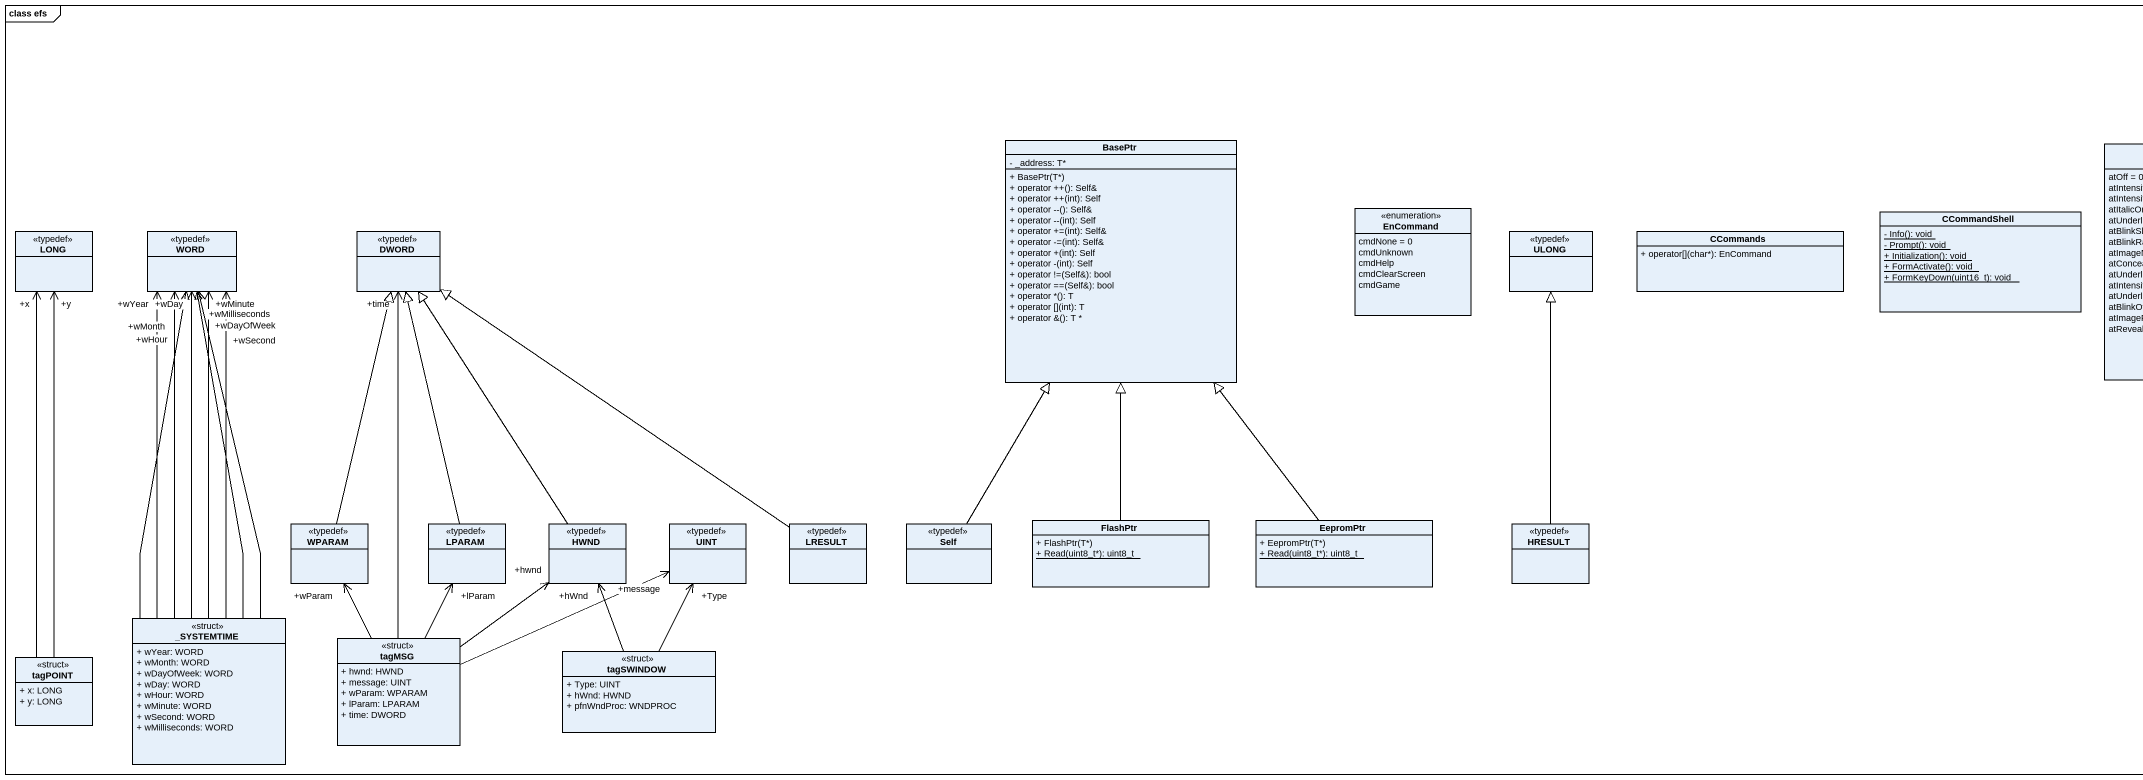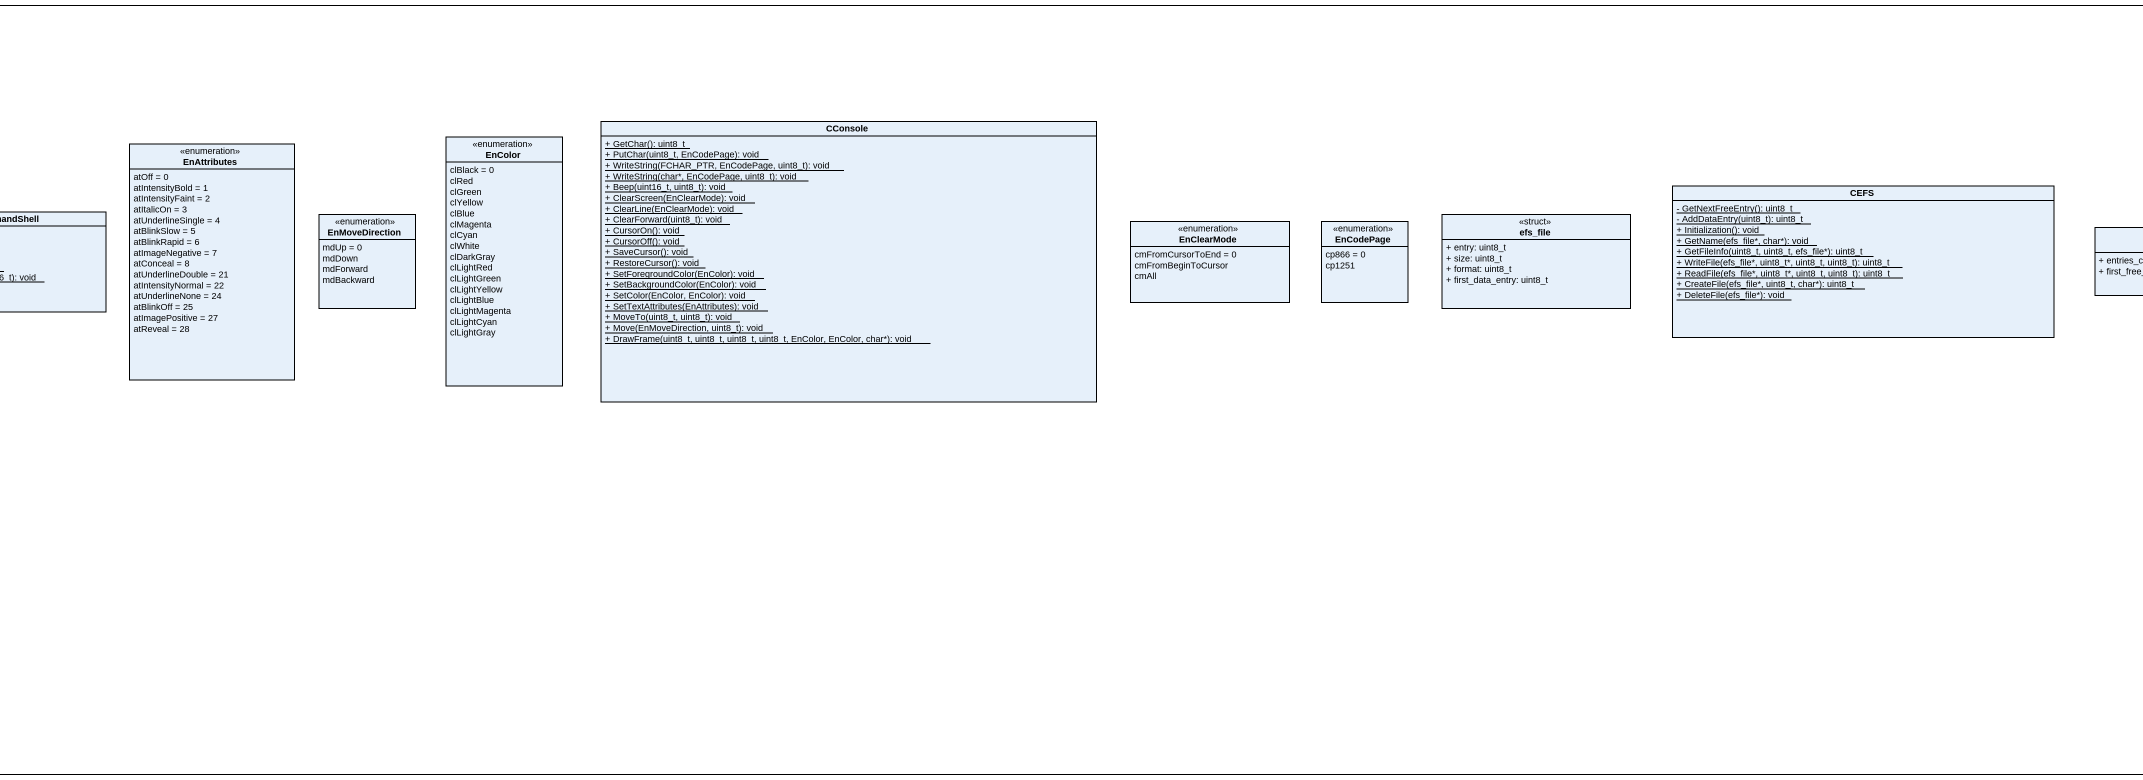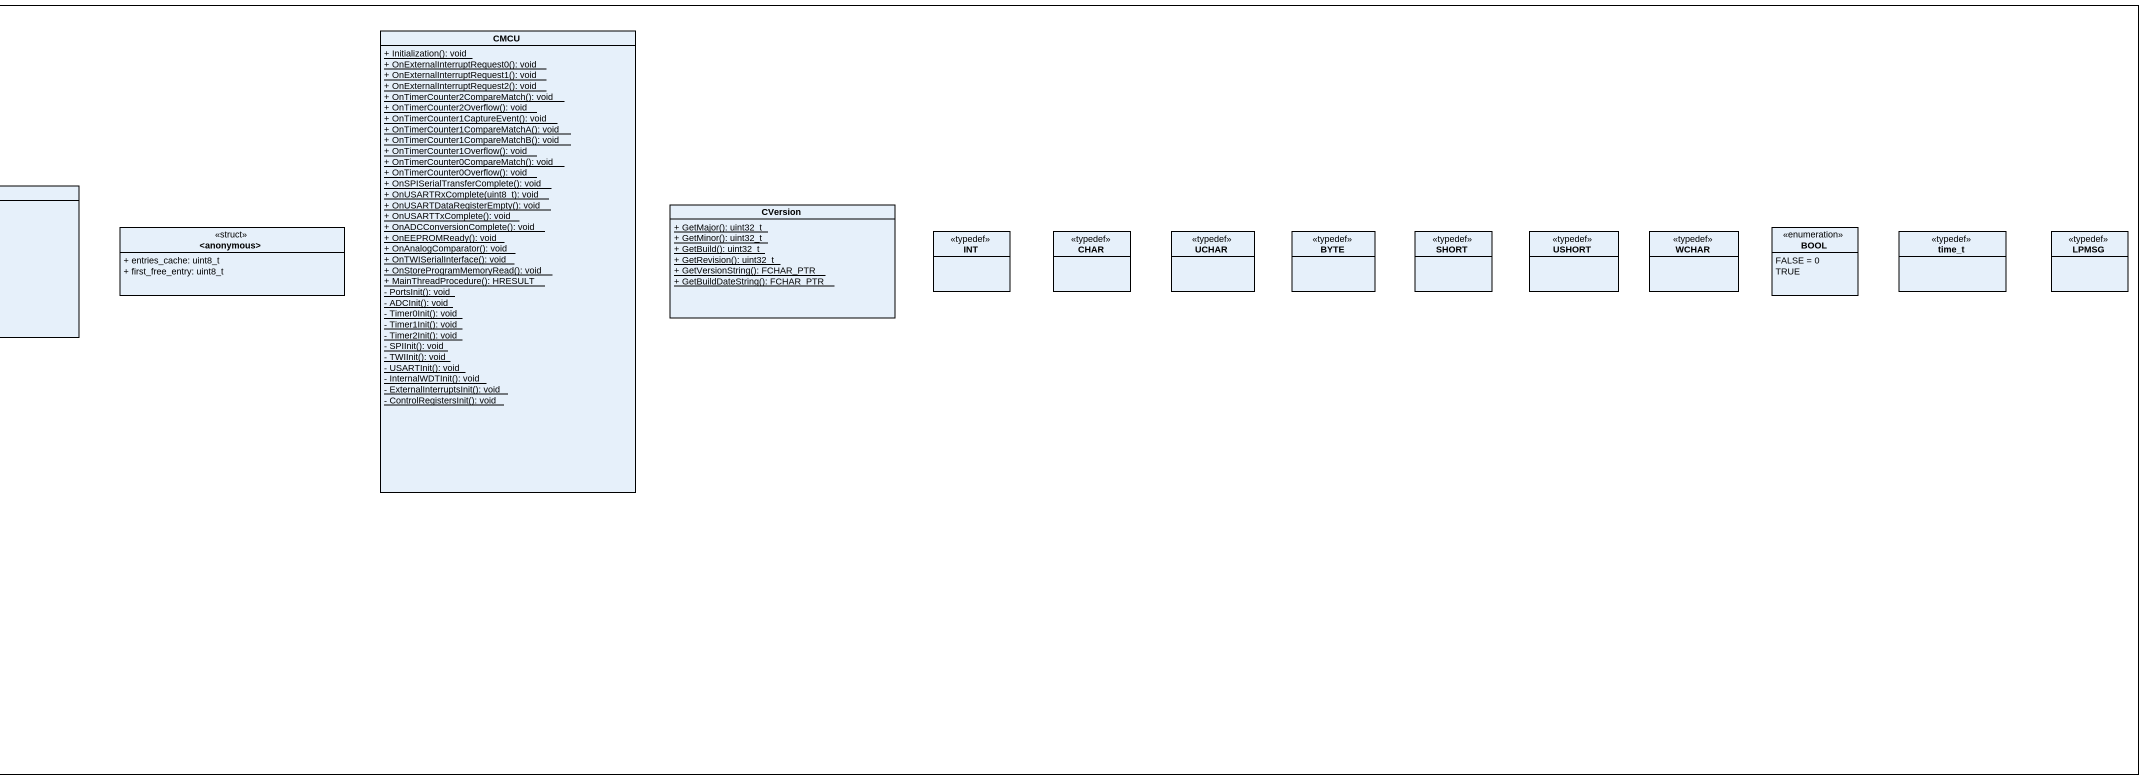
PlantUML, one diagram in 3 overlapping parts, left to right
@startuml
mainframe class efs
hide circle
hide empty members
skinparam classAttributeIconSize 0
class CMCU {
  {static} + Initialization(): void
  {static} + OnExternalInterruptRequest0(): void
  {static} + OnExternalInterruptRequest1(): void
  {static} + OnExternalInterruptRequest2(): void
  {static} + OnTimerCounter2CompareMatch(): void
  {static} + OnTimerCounter2Overflow(): void
  {static} + OnTimerCounter1CaptureEvent(): void
  {static} + OnTimerCounter1CompareMatchA(): void
  {static} + OnTimerCounter1CompareMatchB(): void
  {static} + OnTimerCounter1Overflow(): void
  {static} + OnTimerCounter0CompareMatch(): void
  {static} + OnTimerCounter0Overflow(): void
  {static} + OnSPISerialTransferComplete(): void
  {static} + OnUSARTRxComplete(uint8_t): void
  {static} + OnUSARTDataRegisterEmpty(): void
  {static} + OnUSARTTxComplete(): void
  {static} + OnADCConversionComplete(): void
  {static} + OnEEPROMReady(): void
  {static} + OnAnalogComparator(): void
  {static} + OnTWISerialInterface(): void
  {static} + OnStoreProgramMemoryRead(): void
  {static} + MainThreadProcedure(): HRESULT
  {static} - PortsInit(): void
  {static} - ADCInit(): void
  {static} - Timer0Init(): void
  {static} - Timer1Init(): void
  {static} - Timer2Init(): void
  {static} - SPIInit(): void
  {static} - TWIInit(): void
  {static} - USARTInit(): void
  {static} - InternalWDTInit(): void
  {static} - ExternalInterruptsInit(): void
  {static} - ControlRegistersInit(): void
}
enum EnColor {
  clBlack = 0
  clRed
  clGreen
  clYellow
  clBlue
  clMagenta
  clCyan
  clWhite
  clDarkGray
  clLightRed
  clLightGreen
  clLightYellow
  clLightBlue
  clLightMagenta
  clLightCyan
  clLightGray
}
class CConsole {
  {static} + GetChar(): uint8_t
  {static} + PutChar(uint8_t, EnCodePage): void
  {static} + WriteString(FCHAR_PTR, EnCodePage, uint8_t): void
  {static} + WriteString(char*, EnCodePage, uint8_t): void
  {static} + Beep(uint16_t, uint8_t): void
  {static} + ClearScreen(EnClearMode): void
  {static} + ClearLine(EnClearMode): void
  {static} + ClearForward(uint8_t): void
  {static} + CursorOn(): void
  {static} + CursorOff(): void
  {static} + SaveCursor(): void
  {static} + RestoreCursor(): void
  {static} + SetForegroundColor(EnColor): void
  {static} + SetBackgroundColor(EnColor): void
  {static} + SetColor(EnColor, EnColor): void
  {static} + SetTextAttributes(EnAttributes): void
  {static} + MoveTo(uint8_t, uint8_t): void
  {static} + Move(EnMoveDirection, uint8_t): void
  {static} + DrawFrame(uint8_t, uint8_t, uint8_t, uint8_t, EnColor, EnColor, char*): void
}
class BasePtr {
  - _address: T*
  + BasePtr(T*)
  + operator ++(): Self&
  + operator ++(int): Self
  + operator --(): Self&
  + operator --(int): Self
  + operator +=(int): Self&
  + operator -=(int): Self&
  + operator +(int): Self
  + operator -(int): Self
  + operator !=(Self&): bool
  + operator ==(Self&): bool
  + operator *(): T
  + operator [](int): T
  + operator &(): T *
}
enum EnAttributes {
  atOff = 0
  atIntensityBold = 1
  atIntensityFaint = 2
  atItalicOn = 3
  atUnderlineSingle = 4
  atBlinkSlow = 5
  atBlinkRapid = 6
  atImageNegative = 7
  atConceal = 8
  atUnderlineDouble = 21
  atIntensityNormal = 22
  atUnderlineNone = 24
  atBlinkOff = 25
  atImagePositive = 27
  atReveal = 28
}
enum EnCommand {
  cmdNone = 0
  cmdUnknown
  cmdHelp
  cmdClearScreen
  cmdGame
}
class CCommandShell {
  {static} - Info(): void
  {static} - Prompt(): void
  {static} + Initialization(): void
  {static} + FormActivate(): void
  {static} + FormKeyDown(uint16_t): void
}
enum EnMoveDirection {
  mdUp = 0
  mdDown
  mdForward
  mdBackward
}
class efs_file <<struct>> {
  + entry: uint8_t
  + size: uint8_t
  + format: uint8_t
  + first_data_entry: uint8_t
}
class CEFS {
  {static} - GetNextFreeEntry(): uint8_t
  {static} - AddDataEntry(uint8_t): uint8_t
  {static} + Initialization(): void
  {static} + GetName(efs_file*, char*): void
  {static} + GetFileInfo(uint8_t, uint8_t, efs_file*): uint8_t
  {static} + WriteFile(efs_file*, uint8_t*, uint8_t, uint8_t): uint8_t
  {static} + ReadFile(efs_file*, uint8_t*, uint8_t, uint8_t): uint8_t
  {static} + CreateFile(efs_file*, uint8_t, char*): uint8_t
  {static} + DeleteFile(efs_file*): void
}
class CVersion {
  {static} + GetMajor(): uint32_t
  {static} + GetMinor(): uint32_t
  {static} + GetBuild(): uint32_t
  {static} + GetRevision(): uint32_t
  {static} + GetVersionString(): FCHAR_PTR
  {static} + GetBuildDateString(): FCHAR_PTR
}
class LONG <<typedef>>
class WORD <<typedef>>
class DWORD <<typedef>>
class ULONG <<typedef>>
class CCommands {
  + operator[](char*): EnCommand
}
enum EnClearMode {
  cmFromCursorToEnd = 0
  cmFromBeginToCursor
  cmAll
}
enum EnCodePage {
  cp866 = 0
  cp1251
}
class "<anonymous>" as anonymous <<struct>> {
  + entries_cache: uint8_t
  + first_free_entry: uint8_t
}
class INT <<typedef>>
class CHAR <<typedef>>
class UCHAR <<typedef>>
class BYTE <<typedef>>
class SHORT <<typedef>>
class USHORT <<typedef>>
class WCHAR <<typedef>>
enum BOOL {
  FALSE = 0
  TRUE
}
class time_t <<typedef>>
class LPMSG <<typedef>>
class WPARAM <<typedef>>
class LPARAM <<typedef>>
class HWND <<typedef>>
class UINT <<typedef>>
class LRESULT <<typedef>>
class Self <<typedef>>
class FlashPtr {
  + FlashPtr(T*)
  {static} + Read(uint8_t*): uint8_t
}
class EepromPtr {
  + EepromPtr(T*)
  {static} + Read(uint8_t*): uint8_t
}
class HRESULT <<typedef>>
class "_SYSTEMTIME" as SYSTEMTIME <<struct>> {
  + wYear: WORD
  + wMonth: WORD
  + wDayOfWeek: WORD
  + wDay: WORD
  + wHour: WORD
  + wMinute: WORD
  + wSecond: WORD
  + wMilliseconds: WORD
}
class tagMSG <<struct>> {
  + hwnd: HWND
  + message: UINT
  + wParam: WPARAM
  + lParam: LPARAM
  + time: DWORD
}
class tagPOINT <<struct>> {
  + x: LONG
  + y: LONG
}
class tagSWINDOW <<struct>> {
  + Type: UINT
  + hWnd: HWND
  + pfnWndProc: WNDPROC
}
WPARAM -up-|> DWORD
LPARAM -up-|> DWORD
HWND -up-|> DWORD
LRESULT -up-|> DWORD
Self -up-|> BasePtr
FlashPtr -up-|> BasePtr
EepromPtr -up-|> BasePtr
HRESULT -up-|> ULONG
SYSTEMTIME -up-> "+wYear" WORD
SYSTEMTIME -up-> "+wMonth" WORD
SYSTEMTIME -up-> "+wDayOfWeek" WORD
SYSTEMTIME -up-> "+wDay" WORD
SYSTEMTIME -up-> "+wHour" WORD
SYSTEMTIME -up-> "+wMinute" WORD
SYSTEMTIME -up-> "+wSecond" WORD
SYSTEMTIME -up-> "+wMilliseconds" WORD
tagMSG -up-> "+time" DWORD
tagMSG -up-> "+wParam" WPARAM
tagMSG -up-> "+lParam" LPARAM
tagMSG -up-> "+hwnd" HWND
tagMSG -right-> "+message" UINT
tagPOINT -up-> "+x" LONG
tagPOINT -up-> "+y" LONG
tagSWINDOW -up-> "+hWnd" HWND
tagSWINDOW -up-> "+Type" UINT
@enduml
